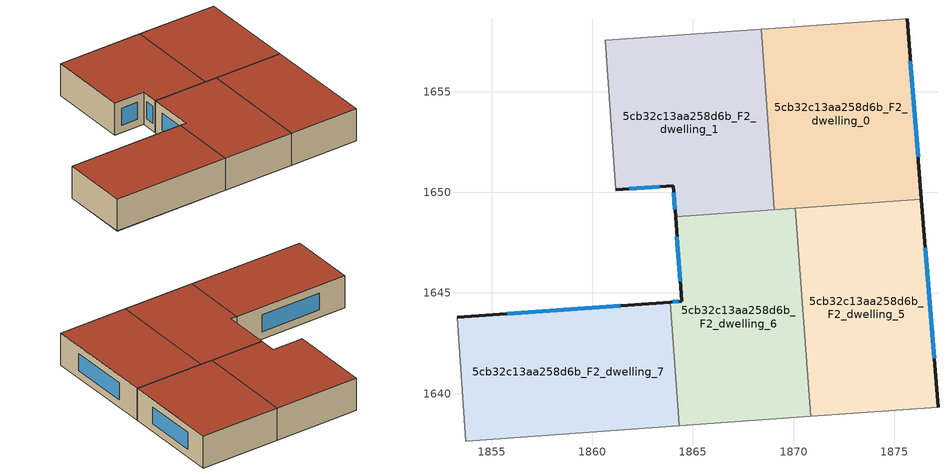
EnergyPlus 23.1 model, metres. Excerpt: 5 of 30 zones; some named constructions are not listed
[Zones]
5cb32c13aa258d6b_F2_dwelling_0
 floor to 5cb32c13aa258d6b_F1_dwelling_0 (EU_floor_Construction): 1875.64,1658.62 1876.35,1649.67 1869.05,1649.14 1868.4,1658.1 z6
 wall outside (EU_wall_Construction): 1876.35,1649.67 1875.64,1658.62 z6:9
 wall adiabatic (EU_wall_Construction): 1875.64,1658.62 1868.4,1658.1 z6:9
 wall to 5cb32c13aa258d6b_F2_dwelling_1 (EU_wall_Construction): 1868.4,1658.1 1869.05,1649.14 z6:9
 wall to 5cb32c13aa258d6b_F2_dwelling_5 (EU_wall_Construction): 1870.09,1649.22 1876.35,1649.67 z6:9
 wall to 5cb32c13aa258d6b_F2_dwelling_6 (EU_wall_Construction): 1869.05,1649.14 1870.09,1649.22 z6:9
 window (EU_Window_Construction): 1876.18,1651.77 1875.8,1656.52 z6.7:8.3
 roof outside (EU_roof_Construction): 1876.35,1649.67 1875.64,1658.62 1868.4,1658.1 1869.05,1649.14 z9
5cb32c13aa258d6b_F2_dwelling_1
 floor to 5cb32c13aa258d6b_F1_dwelling_1 (EU_floor_Construction): 1868.4,1658.1 1869.05,1649.14 1864.13,1648.79 1864.02,1650.33 1861.18,1650.13 1860.64,1657.55 z6
 wall outside (EU_wall_Construction): 1861.18,1650.13 1864.02,1650.33 1864.13,1648.79 z6:9
 wall adiabatic (EU_wall_Construction): 1868.4,1658.1 1860.64,1657.55 z6:9
 wall to 5cb32c13aa258d6b_F2_dwelling_2 (EU_wall_Construction): 1860.64,1657.55 1861.18,1650.13 z6:9
 wall to 5cb32c13aa258d6b_F2_dwelling_6 (EU_wall_Construction): 1864.13,1648.79 1869.05,1649.14 z6:9
 window (EU_Window_Construction): 1864.05,1649.97 1864.11,1649.15 / 1861.84,1650.18 1863.35,1650.29 z6.7:8.3
 roof outside (EU_roof_Construction): 1869.05,1649.14 1868.4,1658.1 1860.64,1657.55 1861.18,1650.13 1864.02,1650.33 1864.13,1648.79 z9
5cb32c13aa258d6b_F2_dwelling_5
 floor to 5cb32c13aa258d6b_F1_dwelling_5 (EU_floor_Construction): 1876.35,1649.67 1877.17,1639.32 1870.84,1638.87 1870.09,1649.21 z6
 wall outside (EU_wall_Construction): 1877.17,1639.32 1876.35,1649.67 z6:9
 wall adiabatic (EU_wall_Construction): 1870.84,1638.87 1877.17,1639.32 z6:9
 wall to 5cb32c13aa258d6b_F2_dwelling_6 (EU_wall_Construction): 1870.09,1649.21 1870.84,1638.87 z6:9
 window (EU_Window_Construction): 1876.98,1641.75 1876.54,1647.24 z6.7:8.3
 roof outside (EU_roof_Construction): 1877.17,1639.32 1876.35,1649.67 1870.09,1649.21 1870.84,1638.87 z9
5cb32c13aa258d6b_F2_dwelling_6
 floor to 5cb32c13aa258d6b_F1_dwelling_6 (EU_floor_Construction): 1870.09,1649.21 1870.84,1638.87 1864.32,1638.4 1863.87,1644.54 1864.44,1644.59 1864.13,1648.79 z6
 wall outside (EU_wall_Construction): 1864.13,1648.79 1864.44,1644.59 1863.87,1644.54 z6:9
 wall adiabatic (EU_wall_Construction): 1864.32,1638.4 1870.84,1638.87 z6:9
 wall to 5cb32c13aa258d6b_F2_dwelling_7 (EU_wall_Construction): 1863.87,1644.54 1864.32,1638.4 z6:9
 window (EU_Window_Construction): 1864.21,1647.8 1864.37,1645.57 / 1864.3,1644.58 1864.01,1644.55 z6.7:8.3
 roof outside (EU_roof_Construction): 1870.84,1638.87 1870.09,1649.21 1864.13,1648.79 1864.44,1644.59 1863.87,1644.54 1864.32,1638.4 z9
5cb32c13aa258d6b_F2_dwelling_7
 floor to 5cb32c13aa258d6b_F1_dwelling_7 (EU_floor_Construction): 1863.87,1644.54 1864.32,1638.4 1853.72,1637.63 1853.28,1643.78 z6
 wall outside (EU_wall_Construction): 1863.87,1644.54 1853.28,1643.78 z6:9
 wall adiabatic (EU_wall_Construction): 1853.72,1637.63 1864.32,1638.4 z6:9
 wall to 5cb32c13aa258d6b_F2_dwelling_8 (EU_wall_Construction): 1853.28,1643.78 1853.72,1637.63 z6:9
 window (EU_Window_Construction): 1861.39,1644.37 1855.77,1643.96 z6.7:8.3
 roof outside (EU_roof_Construction): 1864.32,1638.4 1863.87,1644.54 1853.28,1643.78 1853.72,1637.63 z9
[HVACTEMPLATE:THERMOSTAT] Constant Heating Setpoint=20; Constant Cooling Setpoint=50
EU_HeatOnly_5cb32c13aa258d6b_F0_dwelling_0; EU_HeatOnly_5cb32c13aa258d6b_F0_dwelling_1; EU_HeatOnly_5cb32c13aa258d6b_F0_dwelling_2; EU_HeatOnly_5cb32c13aa258d6b_F0_dwelling_3; EU_HeatOnly_5cb32c13aa258d6b_F0_dwelling_4; EU_HeatOnly_5cb32c13aa258d6b_F0_dwelling_5; EU_HeatOnly_5cb32c13aa258d6b_F0_dwelling_6; EU_HeatOnly_5cb32c13aa258d6b_F0_dwelling_7; EU_HeatOnly_5cb32c13aa258d6b_F0_dwelling_8; EU_HeatOnly_5cb32c13aa258d6b_F0_dwelling_9; EU_HeatOnly_5cb32c13aa258d6b_F1_dwelling_0; EU_HeatOnly_5cb32c13aa258d6b_F1_dwelling_1; EU_HeatOnly_5cb32c13aa258d6b_F1_dwelling_2; EU_HeatOnly_5cb32c13aa258d6b_F1_dwelling_3; EU_HeatOnly_5cb32c13aa258d6b_F1_dwelling_4; EU_HeatOnly_5cb32c13aa258d6b_F1_dwelling_5; EU_HeatOnly_5cb32c13aa258d6b_F1_dwelling_6; EU_HeatOnly_5cb32c13aa258d6b_F1_dwelling_7; EU_HeatOnly_5cb32c13aa258d6b_F1_dwelling_8; EU_HeatOnly_5cb32c13aa258d6b_F1_dwelling_9; EU_HeatOnly_5cb32c13aa258d6b_F2_dwelling_0; EU_HeatOnly_5cb32c13aa258d6b_F2_dwelling_1; EU_HeatOnly_5cb32c13aa258d6b_F2_dwelling_2; EU_HeatOnly_5cb32c13aa258d6b_F2_dwelling_3; EU_HeatOnly_5cb32c13aa258d6b_F2_dwelling_4; EU_HeatOnly_5cb32c13aa258d6b_F2_dwelling_5; EU_HeatOnly_5cb32c13aa258d6b_F2_dwelling_6; EU_HeatOnly_5cb32c13aa258d6b_F2_dwelling_7; EU_HeatOnly_5cb32c13aa258d6b_F2_dwelling_8; EU_HeatOnly_5cb32c13aa258d6b_F2_dwelling_9
[SCHEDULE:CONSTANT]
Name | Hourly Value
EU_AlwaysOn | 1
EU_CoolingOff | 0
